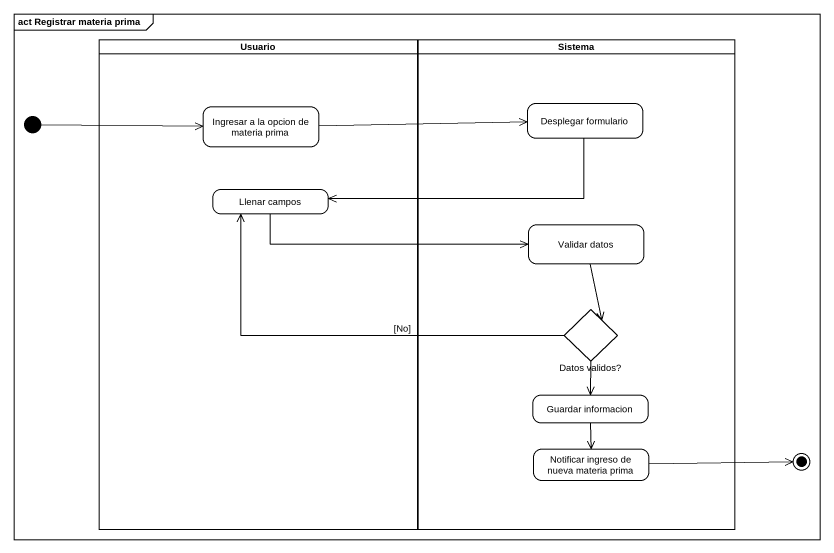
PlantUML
@startuml
mainframe act Registrar materia prima
hide empty description
state Usuario <<partition>> {
  state "Ingresar a la opcion de materia prima" as Ingresar_a_la_opcion_de
  state "Llenar campos" as Llenar_campos
}
state Sistema <<partition>> {
  state "Desplegar formulario" as Desplegar_formulario
  state "Validar datos" as Validar_datos
  state "Datos validos?" as Datos_validos <<choice>>
  state "Guardar informacion" as Guardar_informacion
  state "Notificar ingreso de nueva materia prima" as Notificar_ingreso_de_nueva
}
state initial1 <<start>>
state final1 <<end>>
Desplegar_formulario -left-> Llenar_campos
initial1 -right-> Ingresar_a_la_opcion_de
Ingresar_a_la_opcion_de -right-> Desplegar_formulario
Llenar_campos -right-> Validar_datos
Validar_datos --> Datos_validos
Datos_validos -left-> Llenar_campos : [No]
Datos_validos --> Guardar_informacion
Guardar_informacion --> Notificar_ingreso_de_nueva
Notificar_ingreso_de_nueva -right-> final1
@enduml
